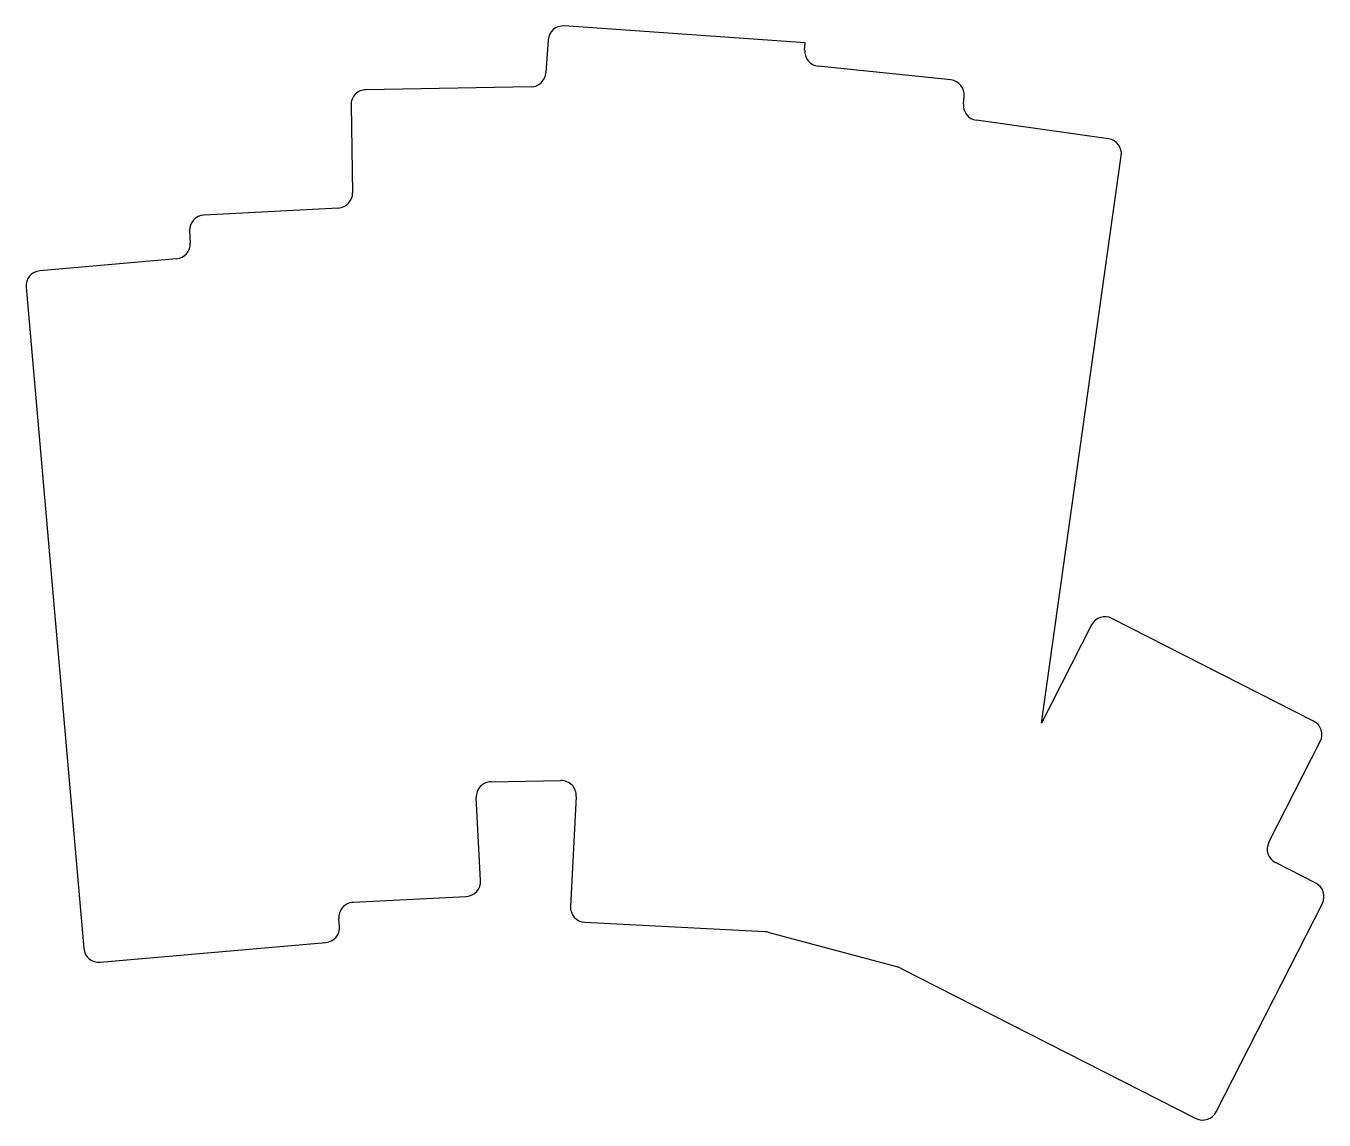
# Model space of a CAD drawing. Header units: millimetres. Extents: x -23 to 149, y -40 to 105.
import ezdxf

# ---------------------------------------------------------------- set-up
doc = ezdxf.new("R2010")
doc.units = ezdxf.units.MM

msp = doc.modelspace()

# ---------------------------------------------------------------- linework, layer by layer
for p, q in [((79.98, 103.12), (48.06, 105.36)), ((45.92, 103.5), (45.62, 99.15)), ((79.91, 102.17), (79.98, 103.12)), ((99.27, 98.2), (81.7, 100.04)), ((43.66, 97.29), (21.78, 96.91)), ((19.81, 94.88), (20.01, 83.26)), ((100.95, 95.05), (101.05, 96)), ((120.16, 90.4), (102.66, 92.86)), ((111.3, 12.96), (121.86, 88.14)), ((18.12, 81.23), (0.31, 80.3)), ((-1.58, 78.2), (-1.5, 76.59)), ((-3.32, 74.49), (-21.44, 72.91)), ((-23.25, 70.74), (-15.58, -16.92)), ((117.93, 25.97), (111.3, 12.96)), ((147.35, 13.22), (120.62, 26.84)), ((141.41, -2.83), (148.22, 10.53)), ((38.36, 5.19), (47.62, 5.35)), ((36.98, -7.9), (36.4, 3.08)), ((49.65, 3.24), (48.89, -11.33)), ((147.63, -8.24), (142.29, -5.52)), ((20.09, -10.79), (35.08, -10.01)), ((134.43, -38.56), (148.51, -10.93)), ((18.29, -13.96), (18.2, -12.96)), ((50.78, -13.43), (74.64, -14.68)), ((75.05, -14.75), (92.24, -19.35)), ((-13.42, -18.74), (16.47, -16.13)), ((92.63, -19.5), (131.74, -39.43))]:
    msp.add_line(p, q)
for centre, start, end in [((47.92, 103.36), 86, 176), ((81.91, 102.03), 176, 264), ((43.62, 99.29), 271, 356), ((99.06, 96.21), 354, 84), ((21.81, 94.91), 91, 181), ((102.94, 94.84), 174, 262), ((119.88, 88.42), 352, 82), ((18.02, 83.23), 273, 1), ((0.41, 78.3), 93, 183), ((-3.5, 76.49), 275, 3), ((-21.26, 70.92), 95, 185), ((119.71, 25.06), 63, 153), ((146.44, 11.44), 333, 63), ((38.4, 3.19), 91, 183), ((47.65, 3.35), 357, 91), ((143.19, -3.74), 153, 243), ((34.98, -8.01), 273, 3), ((146.72, -10.03), 333, 63), ((20.19, -12.79), 93, 185), ((50.88, -11.43), 177, 267), ((16.29, -14.13), 275, 5), ((74.54, -16.68), 75, 87), ((-13.59, -16.75), 185, 275), ((91.72, -21.28), 63, 75), ((132.65, -37.65), 243, 333)]:
    msp.add_arc(centre, 2, start, end)

doc.saveas('drawing.dxf')
